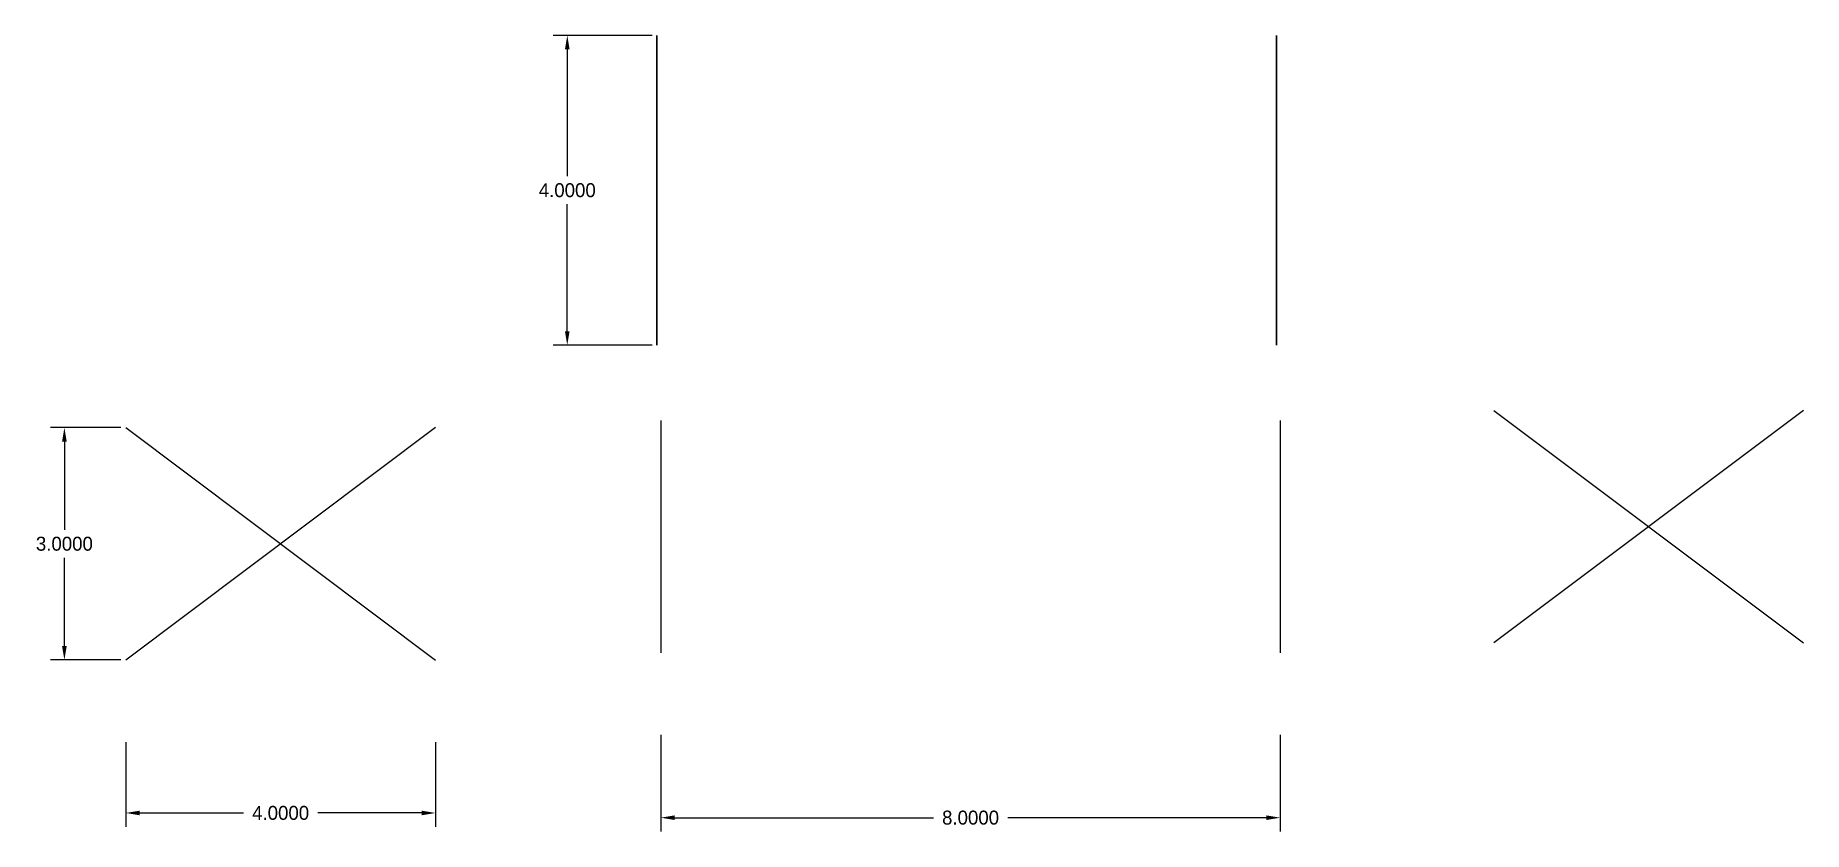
# Model space of a CAD drawing. Header units: inches. Extents: x 2.1 to 25, y 0.2 to 10.5.
import ezdxf

# ---------------------------------------------------------------- set-up
doc = ezdxf.new("R2010")
doc.units = ezdxf.units.IN
doc.header["$MEASUREMENT"] = 0
doc.layers.get('0').update_dxf_attribs({"true_color": 0xe7f0ff})
doc.dimstyles.get("Standard").update_dxf_attribs({"dimtxt": 0.18, "dimasz": 0.18, "dimexe": 0.18, "dimexo": 0.0625, "dimgap": 0.09, "dimtad": 0, "dimtih": 1, "dimtoh": 1, "dimdec": 4, "dimzin": 0, "dimdsep": 46, "dimtxsty": 'Standard', "dimcen": 0.09, "dimadec": 0, "dimazin": 0, "dimtfac": 1, "dimtdec": 4, "dimtofl": 0, "dimtmove": 0, "dimatfit": 3, "dimfxl": 1, "dimtolj": 1, "dimtzin": 0, "dimarcsym": 0})

# ---------------------------------------------------------------- blocks, each defined once
blk = doc.blocks.new('*D1')
at = {"color": 0, "lineweight": -2}
for p, q in [((10.095, 10.514), (8.818, 10.514)), ((8.998, 10.334), (8.998, 8.694)), ((8.998, 6.694), (8.998, 8.334)), ((10.095, 6.514), (8.818, 6.514))]:
    blk.add_line(p, q, dxfattribs=at)
at = {"color": 0}
for points in [[(8.968, 10.334), (9.028, 10.334), (8.998, 10.514)], [(8.968, 6.694), (9.028, 6.694), (8.998, 6.514)]]:
    blk.add_solid(points, dxfattribs=at)
at = {"layer": 'Defpoints', "color": 0}
for p in [(10.157, 10.514), (8.998, 6.514), (10.157, 6.514)]:
    blk.add_point(p, dxfattribs=at)
at = {"color": 0, "insert": (8.998, 8.514), "char_height": 0.18, "attachment_point": 5}
blk.add_mtext('\\A1;4.0000', dxfattribs=at)
blk = doc.blocks.new('*D2')
at = {"color": 0, "lineweight": -2}
for p, q in [((10.207, 1.481), (10.207, 0.233)), ((18.207, 1.481), (18.207, 0.233)), ((10.387, 0.413), (13.727, 0.413)), ((18.027, 0.413), (14.687, 0.413))]:
    blk.add_line(p, q, dxfattribs=at)
at = {"color": 0}
for points in [[(10.387, 0.443), (10.387, 0.383), (10.207, 0.413)], [(18.027, 0.443), (18.027, 0.383), (18.207, 0.413)]]:
    blk.add_solid(points, dxfattribs=at)
at = {"layer": 'Defpoints', "color": 0}
for p in [(10.207, 1.543, -3.803), (18.207, 1.543, -3.803), (18.207, 0.413)]:
    blk.add_point(p, dxfattribs=at)
at = {"color": 0, "insert": (14.207, 0.413), "char_height": 0.18, "attachment_point": 5}
blk.add_mtext('\\A1;8.0000', dxfattribs=at)
blk = doc.blocks.new('*D3')
at = {"color": 0, "lineweight": -2}
for p, q in [((3.234, 5.449), (2.323, 5.449)), ((2.503, 5.269), (2.503, 4.129)), ((2.503, 2.629), (2.503, 3.769)), ((3.234, 2.449), (2.323, 2.449))]:
    blk.add_line(p, q, dxfattribs=at)
at = {"color": 0}
for points in [[(2.473, 5.269), (2.533, 5.269), (2.503, 5.449)], [(2.473, 2.629), (2.533, 2.629), (2.503, 2.449)]]:
    blk.add_solid(points, dxfattribs=at)
at = {"layer": 'Defpoints', "color": 0}
for p in [(3.296, 5.449, -2.994), (2.503, 2.449), (3.296, 2.449, -2.994)]:
    blk.add_point(p, dxfattribs=at)
at = {"color": 0, "insert": (2.503, 3.949), "char_height": 0.18, "attachment_point": 5}
blk.add_mtext('\\A1;3.0000', dxfattribs=at)
blk = doc.blocks.new('*D5')
at = {"color": 0, "lineweight": -2}
for p, q in [((3.296, 1.386), (3.296, 0.294)), ((7.296, 1.386), (7.296, 0.294)), ((3.476, 0.474), (4.816, 0.474)), ((7.116, 0.474), (5.776, 0.474))]:
    blk.add_line(p, q, dxfattribs=at)
at = {"color": 0}
for points in [[(3.476, 0.504), (3.476, 0.444), (3.296, 0.474)], [(7.116, 0.504), (7.116, 0.444), (7.296, 0.474)]]:
    blk.add_solid(points, dxfattribs=at)
at = {"layer": 'Defpoints', "color": 0}
for p in [(3.296, 1.449, -2.994), (7.296, 1.449, -2.994), (7.296, 0.474)]:
    blk.add_point(p, dxfattribs=at)
at = {"color": 0, "insert": (5.296, 0.474), "char_height": 0.18, "attachment_point": 5}
blk.add_mtext('\\A1;4.0000', dxfattribs=at)

msp = doc.modelspace()

# ---------------------------------------------------------------- linework, layer by layer
at = {"extrusion": (-1, 0, 0)}
for p, q in [((10.15709, 10.51354, 3), (10.15709, 6.51354)), ((10.15709, 6.51354, 3), (10.15709, 10.51354)), ((10.20659, 5.54327, -7.8029), (10.20659, 2.54327, -3.8029)), ((10.20659, 5.54327, -3.8029), (10.20659, 2.54327, -7.8029))]:
    msp.add_line(p, q, dxfattribs=at)
at = {"extrusion": (1, 0, 0)}
for p, q in [((10.15709, 6.51354, 3), (10.15709, 10.51354)), ((10.15709, 10.51354, 3), (10.15709, 6.51354)), ((18.15709, 10.51354, 3), (18.15709, 6.51354)), ((18.15709, 6.51354, 3), (18.15709, 10.51354)), ((10.20659, 5.54327, -3.8029), (10.20659, 2.54327, -7.8029)), ((10.20659, 5.54327, -7.8029), (10.20659, 2.54327, -3.8029)), ((18.20659, 5.54327, -7.8029), (18.20659, 2.54327, -3.8029)), ((18.20659, 5.54327, -3.8029), (18.20659, 2.54327, -7.8029))]:
    msp.add_line(p, q, dxfattribs=at)
at = {"extrusion": (0, 0, -1)}
for p, q in [((24.9669, 5.66935, 7.22246), (20.9669, 2.66935, 7.22246)), ((20.9669, 5.66935, 7.22246), (24.9669, 2.66935, 7.22246)), ((7.29601, 5.44871, -2.99407), (3.29601, 2.44871, -2.99407)), ((3.29601, 5.44871, -2.99407), (7.29601, 2.44871, -2.99407)), ((3.29601, 5.44871, -10.99407), (7.29601, 2.44871, -10.99407)), ((7.29601, 5.44871, -10.99407), (3.29601, 2.44871, -10.99407))]:
    msp.add_line(p, q, dxfattribs=at)
for p, q in [((20.9669, 5.66935, 7.22246), (24.9669, 2.66935, 7.22246)), ((24.9669, 5.66935, 7.22246), (20.9669, 2.66935, 7.22246)), ((24.9669, 5.66935, 15.22246), (20.9669, 2.66935, 15.22246)), ((20.9669, 5.66935, 15.22246), (24.9669, 2.66935, 15.22246)), ((3.29601, 5.44871, -2.99407), (7.29601, 2.44871, -2.99407)), ((7.29601, 5.44871, -2.99407), (3.29601, 2.44871, -2.99407))]:
    msp.add_line(p, q)

# ---------------------------------------------------------------- dimensions: what is measured, and where the dimension line sits
for p1, p2, distance, picture, middle in [((10.15709, 10.51354), (10.15709, 6.51354), -1.15907, '*D1', (8.99802, 8.51354)), ((3.29601, 5.44871, -2.99407), (3.29601, 2.44871, -2.99407), -0.79298, '*D3', (2.50303, 3.94871)), ((3.29601, 1.44871, -2.99407), (7.29601, 1.44871, -2.99407), -0.97489, '*D5', (5.29601, 0.47382)), ((10.20659, 1.54327, -3.8029), (18.20659, 1.54327, -3.8029), -1.13009, '*D2', (14.20659, 0.41318))]:
    dim = msp.add_aligned_dim(p1=p1, p2=p2, distance=distance, dimstyle='Standard')
    dim.commit()
    dim.dimension.update_dxf_attribs({"geometry": picture, "text_midpoint": middle})

doc.saveas('drawing.dxf')
